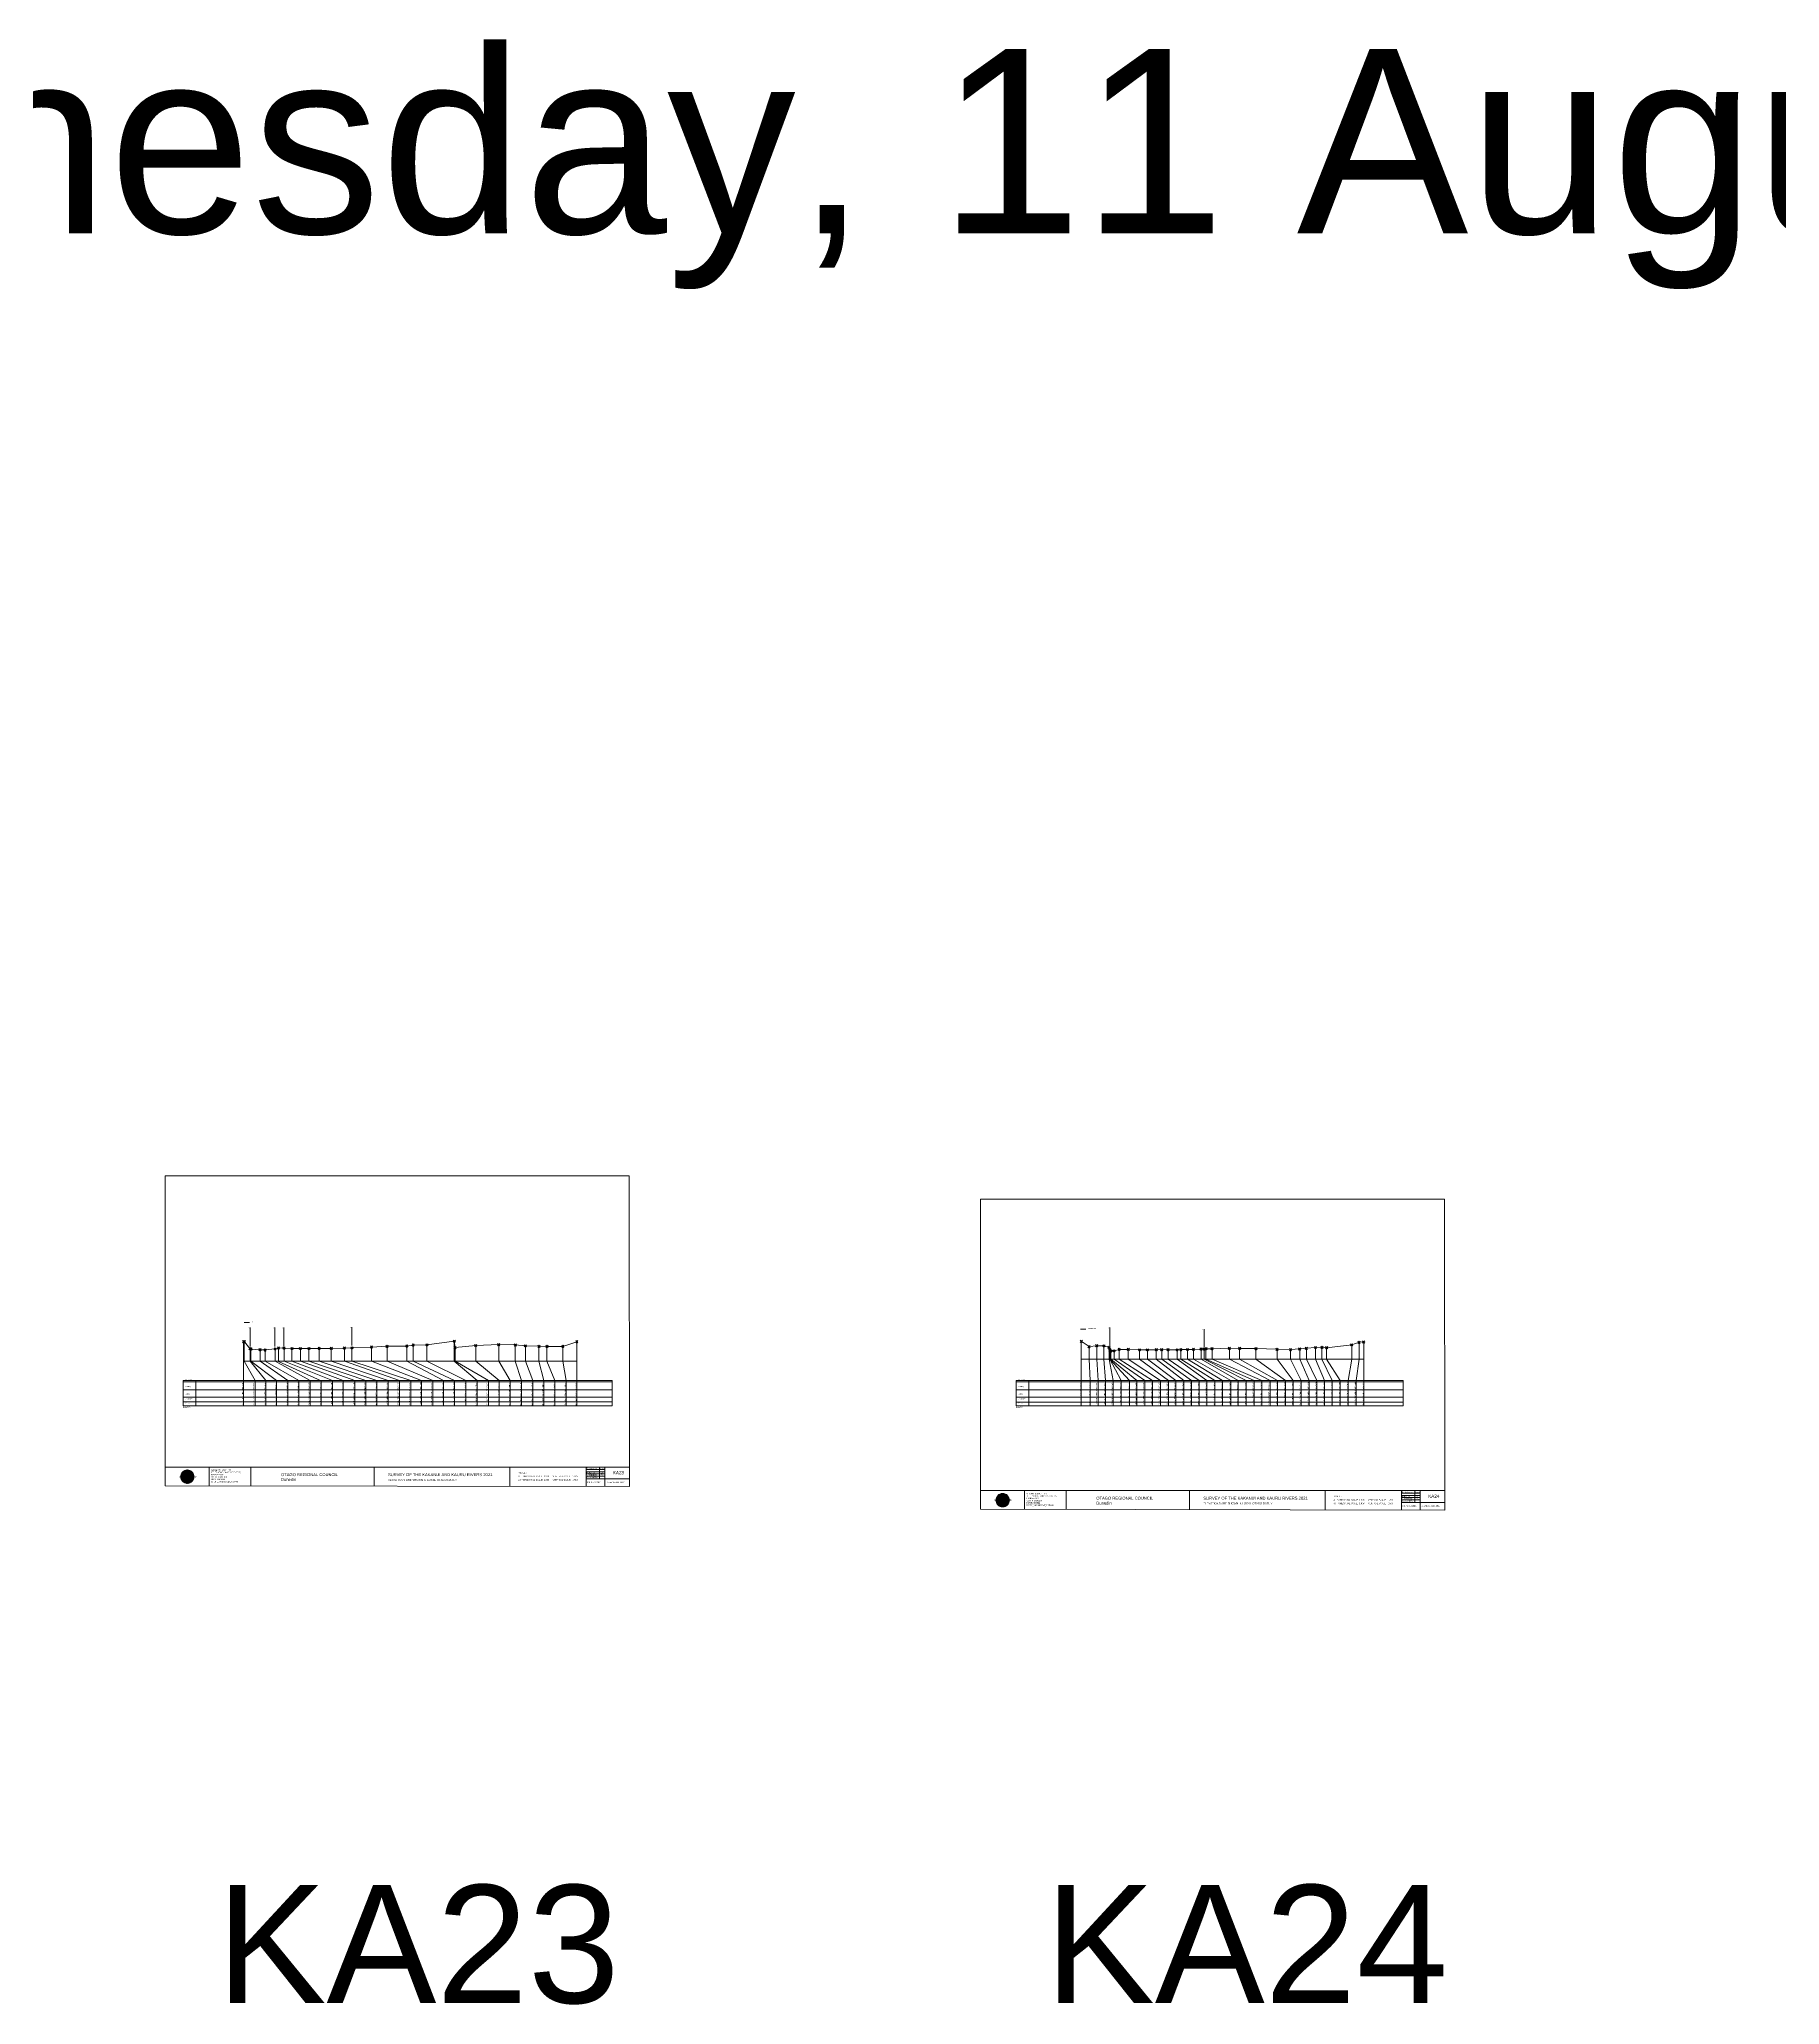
# Model space of a CAD drawing. Header units: millimetres. Extents: x -4102225 to 9709717, y -15023097 to 2258209.
# Drawn here: x -1955919 to -1011808, y -213584 to 852398 of the extents above; entities that cross this region are included whole.
import ezdxf

# ---------------------------------------------------------------- set-up
doc = ezdxf.new("R2010")
doc.units = ezdxf.units.MM
doc.header["$PDMODE"] = 35
doc.header["$PDSIZE"] = 600
doc.layers.get('0').update_dxf_attribs({"lineweight": 0})
doc.layers.add('geo', color=7, linetype='Continuous', lineweight=0)
doc.styles.get("Standard").update_dxf_attribs({"font": 'arial.ttf'})

# ---------------------------------------------------------------- blocks, each defined once
blk = doc.blocks.new('Geomatics_Circle_SPT')
at = {"layer": 'geo', "color": 2, "linetype": 'Continuous', "lineweight": 0}
for p, q in [((0, 25.2), (-25.2, 0)), ((-24.7, 4.9), (-4.9, 24.7)), ((-24.7, -4.9), (4.9, 24.7)), ((4.9, -24.7), (-24.7, 4.9)), ((-24.7, 0), (0, -24.7)), ((-9.7, 23.3), (-23.3, 9.6)), ((9.7, 23.3), (-23.3, -9.7)), ((-23.3, 9.7), (9.7, -23.3)), ((-21, 14), (-14, 21)), ((-21, -14), (14, 21)), ((14, -21), (-21, 14)), ((0, 0), (-17.8, 17.8)), ((0, 0), (-17.8, -17.8)), ((-14, 21), (21, -14)), ((21, 14), (-14, -21)), ((23.3, -9.7), (-9.7, 23.3)), ((-9.7, -23.3), (23.3, 9.7)), ((-4.9, 24.7), (24.7, -4.9)), ((24.7, 4.9), (-4.9, -24.7)), ((25.2, 0), (0, 25.2)), ((0, 0), (17.8, 17.8)), ((0, 0), (17.8, -17.8)), ((0, -24.8), (25.2, 0)), ((4.9, 24.7), (24.7, 4.9)), ((23.3, 9.7), (9.7, 23.3)), ((14, 21), (21, 14)), ((17.8, 18.1), (17.8, 18.1)), ((-4.9, -24.7), (-24.7, -4.9)), ((-23.3, -9.7), (-9.7, -23.3)), ((-14, -21), (-21, -14)), ((-17.8, -17.8), (-17.8, -17.8)), ((24.7, -4.9), (4.9, -24.7)), ((4.9, -24.7), (4.9, -24.7)), ((9.7, -23.3), (23.3, -9.7)), ((21, -14), (14, -21)), ((18.1, -17.8), (18.1, -17.8))]:
    blk.add_line(p, q, dxfattribs=at)
at = {"layer": 'geo', "color": 1, "linetype": 'Continuous', "lineweight": 0}
for p, q in [((-25.2, 0), (9.7, 23.3)), ((-25.2, 0), (-9.6, 23.3)), ((-25.2, 0), (23.3, 9.7)), ((-25.2, 0), (-23.3, 9.7)), ((-23.3, -9.7), (-25.2, 0)), ((-9.6, -23.3), (-25.2, 0)), ((9.7, -23.3), (-25.2, 0)), ((-4.9, 24.8), (-24.7, -4.9)), ((4.9, 24.7), (-24.7, 4.9)), ((14, 21), (-24.7, -4.9)), ((-14, 21), (-24.7, 4.9)), ((21, 14), (-24.7, 4.9)), ((-21, 14), (-24.7, -4.9)), ((0, 0), (-24.7, 4.9)), ((-24.7, 4.9), (-21, -14)), ((-24.7, 4.9), (-4.9, -24.7)), ((-24.7, 4.9), (14, -21)), ((-24.7, 4.9), (-24.7, 4.9)), ((0, 0), (-24.7, -4.9)), ((-23.3, 9.7), (0, 25.2)), ((-23.3, -9.6), (0, 25.2)), ((-23.3, -9.6), (17.8, 17.8)), ((-23.3, 9.7), (-17.8, 17.9)), ((-23.3, -9.6), (-17.8, 17.9)), ((-23.3, 9.7), (17.8, 17.8)), ((-17.8, -17.8), (-23.3, 9.7)), ((0, -25.2), (-23.3, 9.7)), ((-23.3, 9.7), (17.8, -17.8)), ((-23.3, 9.7), (25.2, 0)), ((-23.3, 9.4), (-23.3, 9.4)), ((-23.3, -9.7), (25.2, 0)), ((4.9, 24.8), (-21, -14)), ((-4.9, 24.7), (-21, 14)), ((14, 21), (-21, 14)), ((-14, 21), (-21, -14)), ((0, 0), (-21, 14)), ((-21, 14), (-14, -21)), ((-21, 14), (4.9, -24.7)), ((-21, 14), (-21, 14)), ((24.7, 4.9), (-21, 14)), ((0, 0), (-21, -14)), ((-17.9, 17.6), (-17.9, 17.6)), ((-17.8, 17.8), (9.7, 23.3)), ((-17.8, 17.8), (-9.6, 23.3)), ((-17.8, -17.8), (9.7, 23.3)), ((-17.8, -17.8), (-9.7, 23.3)), ((-9.7, -23.3), (-17.8, 17.8)), ((-17.8, 17.8), (9.7, -23.3)), ((-17.8, 17.8), (23.3, -9.6)), ((-17.8, 17.8), (23.3, 9.7)), ((-17.8, -17.8), (23.3, 9.7)), ((4.9, 24.7), (-14, 21)), ((-4.9, 24.7), (-14, -20.9)), ((0, 0), (-14, 21)), ((-14, 21), (-4.9, -24.7)), ((-14, 21), (-14, 21)), ((24.7, -4.9), (-14, 21)), ((21, 14), (-14, 21)), ((-14, -21), (24.7, 4.9)), ((0, 0), (-14, -21)), ((-9.8, 23.1), (-9.8, 23.1)), ((-9.7, 23.3), (0, 25.2)), ((-9.7, 23.3), (0, -25.2)), ((-9.7, -23.3), (0, 25.2)), ((-9.6, 23.3), (17.8, -17.8)), ((-9.6, 23.3), (25.2, 0)), ((-9.6, 23.3), (17.8, 17.8)), ((-9.6, -23.3), (17.8, 17.9)), ((25.2, 0), (-9.6, -23.3)), ((0, 0), (-4.9, 24.7)), ((-4.9, 24.7), (-4.9, 24.7)), ((21, -14), (-4.9, 24.7)), ((24.8, 4.9), (-4.9, 24.7)), ((14, 21), (-4.9, 24.7)), ((-4.9, -24.7), (21, 14)), ((0, 0), (-4.9, -24.7)), ((-0.2, 25.1), (-0.2, 25.1)), ((0, 25.2), (9.7, -23.3)), ((0, 25.2), (23.3, -9.7)), ((0, 25.2), (23.3, 9.7)), ((0, 25.2), (9.7, 23.3)), ((0, 0), (4.9, 24.7)), ((0, -25.2), (9.7, 23.3)), ((0, 0), (14, 21)), ((0, 0), (21, 14)), ((23.3, 9.7), (0, -25.2)), ((0, 0), (24.8, 4.9)), ((0, 0), (4.9, -24.7)), ((0, 0), (14, -21)), ((0, 0), (21, -14)), ((0, 0), (24.8, -4.9)), ((21, 14), (4.9, 24.8)), ((14, -21), (4.9, 24.7)), ((24.7, -4.9), (4.9, 24.7)), ((4.9, 24.7), (4.9, 24.7)), ((4.9, -24.7), (14, 21)), ((4.9, -24.7), (24.7, 4.9)), ((9.4, 23.3), (9.4, 23.3)), ((9.7, 23.3), (17.8, -17.8)), ((9.7, 23.3), (25.2, 0)), ((9.7, 23.3), (17.8, 17.9)), ((17.8, 17.8), (9.7, -23.3)), ((25.2, 0), (9.7, -23.3)), ((21, -14), (14, 21)), ((24.7, 4.9), (14, 21)), ((14, 21), (14, 21)), ((14, -21), (21, 14)), ((17.6, 17.9), (17.6, 17.9)), ((17.8, 17.8), (23.3, -9.7)), ((17.8, 17.8), (23.3, 9.7)), ((23.3, 9.7), (17.8, -17.8)), ((24.7, -4.9), (21, 14)), ((21, 14), (21, 14)), ((21, -14), (24.7, 4.9)), ((23.1, 9.8), (23.1, 9.8)), ((23.3, 9.7), (25.2, 0)), ((25.2, 0), (23.3, -9.6)), ((24.7, 4.9), (24.7, 4.9)), ((25.1, 0.2), (25.1, 0.2)), ((-25.2, 0), (23.3, -9.7)), ((-25.1, -0.2), (-25.1, -0.2)), ((-24.7, -4.9), (-24.7, -4.9)), ((-24.7, -4.9), (-14, -21)), ((-24.7, -4.9), (4.9, -24.7)), ((-24.7, -4.9), (21, -14)), ((-17.8, -17.8), (-23.3, -9.7)), ((0, -25.2), (-23.3, -9.6)), ((17.8, -17.8), (-23.3, -9.6)), ((-23.1, -9.8), (-23.1, -9.8)), ((-21, -14), (24.7, -4.9)), ((-21, -14), (-21, -14)), ((-21, -14), (-4.9, -24.7)), ((-21, -14), (14, -21)), ((23.3, -9.7), (-17.8, -17.8)), ((-9.6, -23.3), (-17.8, -17.8)), ((9.7, -23.3), (-17.8, -17.8)), ((-17.6, -17.9), (-17.6, -17.9)), ((-14, -21), (21, -14)), ((-14, -21), (-14, -21)), ((-14, -21), (4.9, -24.7)), ((17.8, -17.8), (-9.7, -23.3)), ((0, -25.2), (-9.7, -23.3)), ((-9.4, -23.3), (-9.4, -23.3)), ((-4.9, -24.7), (24.7, -4.9)), ((-4.9, -24.7), (14, -21)), ((-4.9, -24.7), (-4.9, -24.7)), ((23.3, -9.6), (0, -25.2)), ((9.7, -23.3), (0, -25.2)), ((0.2, -25.1), (0.2, -25.1)), ((4.9, -24.7), (21, -14)), ((4.9, -24.7), (4.9, -24.7)), ((17.8, -17.8), (9.7, -23.3)), ((9.8, -23.1), (9.8, -23.1)), ((14, -21), (24.7, -4.9)), ((14, -21), (14, -21)), ((23.3, -9.6), (17.8, -17.8)), ((17.9, -17.6), (17.9, -17.6)), ((21, -14), (21, -14)), ((23.3, -9.4), (23.3, -9.4)), ((24.7, -4.9), (24.7, -4.9))]:
    blk.add_line(p, q, dxfattribs=at)
at = {"layer": 'geo', "color": 114, "linetype": 'Continuous', "lineweight": 0}
for p, q in [((17.9, 17.8), (-25.2, 0)), ((-24.7, 4.9), (14, 21)), ((-24.7, -4.9), (21, 14)), ((-14, -21), (-24.7, 4.9)), ((9.7, 23.3), (-23.3, 9.7)), ((0, 0), (-23.3, 9.7)), ((-23.3, 9.7), (-9.7, -23.3)), ((0, 0), (-23.3, -9.7)), ((-4.9, -24.7), (-21, 14)), ((-20.9, 14), (4.9, 24.7)), ((24.8, 4.9), (-20.9, -14)), ((0, 25.2), (-17.8, 17.8)), ((-17.8, 17.8), (0, -25.2)), ((-14, 21), (-4.9, 24.7)), ((4.9, -24.7), (-14, 21)), ((0, 0), (-9.7, 23.3)), ((0, 0), (-9.7, -23.3)), ((-4.9, 24.7), (14, -21)), ((17.8, -17.8), (0, 25.2)), ((0, 0), (9.7, 23.3)), ((0, 0), (23.3, 9.7)), ((0, 0), (9.7, -23.3)), ((0, 0), (23.3, -9.7)), ((4.9, 24.7), (21, -14)), ((23.3, -9.7), (9.7, 23.3)), ((14, 21), (24.7, -4.9)), ((25.2, 0), (17.8, 17.8)), ((21, 14), (24.7, 4.9)), ((-25.2, 0), (-17.8, -17.8)), ((-21, -14), (-24.7, -4.9)), ((-17.8, -17.8), (25.2, 0)), ((24.8, -4.9), (-14, -21)), ((-9.6, -23.3), (23.3, -9.7)), ((21, -14), (-4.9, -24.8)), ((0, -25.2), (17.9, -17.8)), ((14, -21), (4.9, -24.8))]:
    blk.add_line(p, q, dxfattribs=at)
at = {"layer": 'geo', "color": 250, "linetype": 'Continuous', "lineweight": 0}
for p, q in [((0, 0), (-25.2, 0)), ((24.7, 4.9), (-24.7, 4.9)), ((-24.7, 4.9), (-24.7, -4.9)), ((-23.3, 9.7), (23.3, 9.7)), ((-23.3, 9.7), (-23.3, 9.7)), ((-23.3, -9.7), (-23.3, 9.7)), ((21, 14), (-21, 14)), ((-21, 14), (-21, -14)), ((-17.8, 17.8), (17.8, 17.8)), ((-17.8, -17.8), (-17.8, 17.8)), ((-14, 21), (-14, 21)), ((14, 21), (-14, 21)), ((-14, 20.9), (-14, -21)), ((-9.7, 23.3), (9.7, 23.3)), ((-9.7, -23.3), (-9.7, 23.3)), ((-4.9, 24.7), (4.9, 24.7)), ((-4.9, 24.7), (-4.9, -24.7)), ((0, 0), (0, 25.2)), ((0, 0), (0, -25.2)), ((0, 0), (25.2, 0)), ((4.9, 24.7), (4.9, -24.7)), ((9.7, -23.3), (9.7, 23.3)), ((14, 21), (14, -21)), ((17.8, -17.8), (17.8, 17.8)), ((21, 14), (21, 14)), ((21, -14), (21, 14)), ((23.3, 9.7), (23.3, -9.7)), ((24.7, 4.9), (24.7, 4.9)), ((24.7, -4.9), (24.7, 4.9)), ((-24.7, -4.9), (24.7, -4.9)), ((23.3, -9.7), (-23.3, -9.7)), ((-21, -14), (21, -14)), ((17.8, -17.8), (-17.8, -17.8)), ((-14, -21), (14, -21)), ((9.7, -23.3), (-9.7, -23.3)), ((-4.9, -24.7), (4.9, -24.7))]:
    blk.add_line(p, q, dxfattribs=at)
blk = doc.blocks.new('GeomaticsNZ TITLE BLOCK')
at = {"color": 7, "linetype": 'Continuous', "lineweight": 0}
for p, q in [((0, 95), (0, 1579)), ((0, 1579), (2363, 1579)), ((2363, 1579), (2364, 95)), ((2364, 95), (0, 95)), ((0, 95), (0, 0)), ((0, 0), (2364, -4)), ((16, 95), (2364, 95)), ((224, 95), (224, 0)), ((2364, 95), (383, 95)), ((436, 95), (436, -1)), ((1063, 95), (1063, -2)), ((1755, 95), (1755, -3)), ((2144, 95), (2144, -3)), ((2144, 82), (2239, 82)), ((2144, 71), (2239, 71)), ((2144, 60), (2239, 60)), ((2144, 49), (2239, 49)), ((2144, 35), (2364, 35)), ((2212, 95), (2212, 36)), ((2239, 95), (2239, -3)), ((2364, -4), (2364, 95))]:
    blk.add_line(p, q, dxfattribs=at)
at = {"color": 7, "linetype": 'Continuous', "lineweight": 0, "xscale": 1.36, "yscale": 1.36, "zscale": 1.36}
blk.add_blockref('Geomatics_Circle_SPT', (112, 46), dxfattribs=at)
at = {"color": 7, "linetype": 'Continuous', "lineweight": 0}
for s, p in [('PK&RR', (2213, 85)), ('ST', (2220, 64)), ('PK', (2220, 51))]:
    blk.add_text(s, height=5, dxfattribs=at).set_placement(p)
at = {"color": 7, "linetype": 'Continuous', "lineweight": 0, "attachment_point": 1}
for s, width, heights, insert, char_height in [('{\\C256;Geomatics N.Z. LTD                   }', 125.08, [15.8], (69, 50), 7), ('{\\C256;GEOMATICS N.Z. LTD                   \\PTELEPHONE:  M 021 023 6 00 55;\\PPO BOX 2177\\PSOUTH DUNEDIN\\PDUNEDIN 9044\\PEmail: geomaticsnz@gmail.com}', 3535.73, [94.7], (234, 83), 7), ('{\\C256;OTAGO REGIONAL COUNCIL\\PDunedin}', 3535.73, [0], (589, 64), 15), ('{\\C256;SURVEY OF THE KAKANUI AND KAURU RIVERS 2021}', 3535.73, [0], (1134, 64), 15), ('{\\C256;ELEVATIONS ARE SHOWN IN LOCAL OTAGO DATUM}', 3535.73, [0], (1134, 35), 10), ('{\\C256;Surveyed by:}', 3535.73, [0], (2145, 92), 7), ('{\\C256;Checked by:}', 3535.73, [0], (2145, 59), 7), ('{\\C256;Approved by:}', 3535.73, [0], (2145, 46), 7), ('{\\C256;JOB No 0032021}', 3535.73, [0], (2145, 21), 7), ('{\\C256;Drawn by:}', 3535.73, [0], (2146, 70), 7), ('{\\C256;Drawn:16-JUNE-2021}', 3535.73, [0], (2245, 21), 7)]:
    blk.add_mtext_dynamic_manual_height_columns(s, width=width, gutter_width=159, heights=heights, dxfattribs=dict(at, insert=insert, char_height=char_height))
blk = doc.blocks.new('A$Cb97534b7')
at = {"color": 5, "linetype": 'Continuous', "lineweight": 0}
blk.add_text('Wednesday, 11 August 2021 6:33:23 AM', height=100000, dxfattribs=at).set_placement((0, 29400))

msp = doc.modelspace()

# ---------------------------------------------------------------- linework, layer by layer
at = {"color": 1, "lineweight": 0}
msp.add_line((-1844853.706, 156500.44), (-1841946.975, 156500.44), dxfattribs=at)
at = {"color": 7, "lineweight": 0}
for p, q in [((-1841472.102, 143410.418), (-1841472.102, 153769.056)), ((-1828068.892, 143413.871), (-1828068.892, 153765.98)), ((-1823204.971, 143555.918), (-1823204.971, 153765.98)), ((-1786407.729, 143987.781), (-1786407.729, 153900.611)), ((-1375110.927, 143812.207), (-1375110.927, 153765.98)), ((-1324098.706, 142979.801), (-1324098.706, 152892.631)), ((-1390651.977, 146236), (-1390651.977, 111175.74)), ((-1382325.644, 143836), (-1382325.644, 136475.241)), ((-1378363.776, 143766), (-1378363.776, 136475.241)), ((-1375253.569, 141996), (-1375253.569, 136475.241)), ((-1375171.167, 141292.911), (-1375171.167, 136475.241)), ((-1374614.17, 141016), (-1374614.17, 136475.241)), ((-1372913.322, 141036), (-1372913.322, 136475.241)), ((-1370127.885, 141816), (-1370127.885, 136475.241)), ((-1365180.204, 141846), (-1365180.204, 136475.241)), ((-1359122.449, 141626), (-1359122.449, 136475.241)), ((-1354799.936, 141566), (-1354799.936, 136475.241)), ((-1349988.974, 141666), (-1349988.974, 136475.241)), ((-1347042.558, 141706), (-1347042.558, 136475.241)), ((-1343626.408, 141656), (-1343626.408, 136475.241)), ((-1338672.37, 141616), (-1338672.37, 136475.241)), ((-1336698.31, 141706), (-1336698.31, 136475.241)), ((-1333076.338, 141786), (-1333076.338, 136475.241)), ((-1329771.909, 141866), (-1329771.909, 136475.241)), ((-1325698.178, 142006), (-1325698.178, 136475.241)), ((-1324102.638, 142086), (-1324102.638, 136475.241)), ((-1323022.739, 142176), (-1323022.739, 136475.241)), ((-1319755.711, 142226), (-1319755.711, 136475.241)), ((-1310314.033, 142426), (-1310314.033, 136475.241)), ((-1304795.44, 142406), (-1304795.44, 136475.241)), ((-1295921.757, 142266), (-1295921.757, 136475.241)), ((-1284463.353, 141896), (-1284463.353, 136475.241)), ((-1277152.434, 141726), (-1277152.434, 136475.241)), ((-1272189.774, 142106), (-1272189.774, 136475.241)), ((-1268573.171, 142426), (-1268573.171, 136475.241)), ((-1263612.807, 142846), (-1263612.807, 136475.241)), ((-1260117.836, 142976), (-1260117.836, 136475.241)), ((-1257575.89, 142736), (-1257575.89, 136475.241)), ((-1243948.114, 144286), (-1243948.114, 136475.241)), ((-1240014.86, 145716), (-1240014.86, 136475.241)), ((-1237491.521, 145866), (-1237491.521, 111175.74)), ((-1237491.521, 145866), (-1237491.521, 141085.213)), ((-1375595.774, 136475.241), (-1390651.977, 136475.241)), ((-1390651.977, 136475.241), (-1237491.521, 136475.241)), ((-1382325.644, 136475.241), (-1381582.663, 125000)), ((-1378363.776, 136475.241), (-1377503.052, 125000)), ((-1375253.569, 136475.241), (-1368979.644, 125000)), ((-1375171.167, 136475.241), (-1364486.275, 125000)), ((-1374614.17, 136475.241), (-1360547.645, 125000)), ((-1372913.322, 136475.241), (-1356165.236, 125000)), ((-1370127.885, 136475.241), (-1352004.727, 125000)), ((-1365180.204, 136475.241), (-1347733.258, 125000)), ((-1359122.449, 136475.241), (-1343406.309, 125000)), ((-1354799.936, 136475.241), (-1339298.46, 125000)), ((-1349988.974, 136475.241), (-1335112.471, 125000)), ((-1347042.558, 136475.241), (-1330888.334, 125000)), ((-1343626.408, 136475.241), (-1326789.401, 125000)), ((-1338672.37, 136475.241), (-1322537.71, 125000)), ((-1336698.31, 136475.241), (-1318145.931, 125000)), ((-1333076.338, 136475.241), (-1314005.781, 125000)), ((-1329771.909, 136475.241), (-1309513.449, 125000)), ((-1325698.178, 136475.241), (-1305483.181, 125000)), ((-1324102.638, 136475.241), (-1301180.199, 125000)), ((-1323022.739, 136475.241), (-1296901.266, 125000)), ((-1319755.711, 136475.241), (-1292673.874, 125000)), ((-1310314.033, 136475.241), (-1288296.856, 125000)), ((-1304795.44, 136475.241), (-1284195.974, 125000)), ((-1295921.757, 136475.241), (-1279893.406, 125000)), ((-1284463.353, 136475.241), (-1275698.045, 125000)), ((-1277152.434, 136475.241), (-1271448.428, 125000)), ((-1272189.774, 136475.241), (-1267146.669, 125000)), ((-1268573.171, 136475.241), (-1262975.255, 125000)), ((-1263612.807, 136475.241), (-1258777.78, 125000)), ((-1260117.836, 136475.241), (-1254554.224, 125000)), ((-1257575.89, 136475.241), (-1250174.241, 125000)), ((-1243948.114, 136475.241), (-1245950.684, 125000)), ((-1240014.86, 136475.241), (-1241599.001, 125000)), ((-1877957.735, 125000), (-1877957.735, 124453.037)), ((-1871055.393, 125000), (-1871055.393, 111175.74)), ((-1645096.478, 125000), (-1645096.478, 111175.74)), ((-1426080.201, 125000), (-1216071.184, 125000)), ((-1426080.201, 125000), (-1426080.201, 124453.037)), ((-1426080.201, 124153.568), (-1216071.184, 124153.568)), ((-1426080.201, 119943.65), (-1216071.184, 119943.65)), ((-1419177.859, 125000), (-1419177.859, 111175.74)), ((-1385832.28, 111179.017), (-1385832.28, 125000)), ((-1381582.663, 111179.017), (-1381582.663, 125000)), ((-1377503.052, 111179.017), (-1377503.052, 125000)), ((-1373306.572, 111179.017), (-1373306.572, 125000)), ((-1368979.644, 111179.017), (-1368979.644, 125000)), ((-1364486.275, 111179.017), (-1364486.275, 125000)), ((-1360547.645, 111179.017), (-1360547.645, 125000)), ((-1356165.236, 111179.017), (-1356165.236, 125000)), ((-1352004.727, 111179.017), (-1352004.727, 125000)), ((-1347733.258, 111179.017), (-1347733.258, 125000)), ((-1343406.309, 111179.017), (-1343406.309, 125000)), ((-1339298.46, 111179.017), (-1339298.46, 125000)), ((-1335112.471, 111179.017), (-1335112.471, 125000)), ((-1330888.334, 111179.017), (-1330888.334, 125000)), ((-1326789.401, 111179.017), (-1326789.401, 125000)), ((-1322537.71, 111179.017), (-1322537.71, 125000)), ((-1318145.931, 111179.017), (-1318145.931, 125000)), ((-1314005.781, 111179.017), (-1314005.781, 125000)), ((-1309513.449, 111179.017), (-1309513.449, 125000)), ((-1305483.181, 111179.017), (-1305483.181, 125000)), ((-1301180.199, 111179.017), (-1301180.199, 125000)), ((-1296901.266, 111179.017), (-1296901.266, 125000)), ((-1292673.874, 111179.017), (-1292673.874, 125000)), ((-1288296.856, 111179.017), (-1288296.856, 125000)), ((-1284195.974, 111179.017), (-1284195.974, 125000)), ((-1279893.406, 111179.017), (-1279893.406, 125000)), ((-1275698.045, 111179.017), (-1275698.045, 125000)), ((-1271448.428, 111179.017), (-1271448.428, 125000)), ((-1267146.669, 111179.017), (-1267146.669, 125000)), ((-1262975.255, 111179.017), (-1262975.255, 125000)), ((-1258777.78, 111179.017), (-1258777.78, 125000)), ((-1254554.224, 111179.017), (-1254554.224, 125000)), ((-1250174.241, 111179.017), (-1250174.241, 125000)), ((-1245950.684, 111179.017), (-1245950.684, 125000)), ((-1241599.001, 111179.017), (-1241599.001, 125000)), ((-1216071.184, 125000), (-1216071.184, 111175.74)), ((-1426080.201, 115970.333), (-1216071.184, 115970.333)), ((-1426080.201, 113264.579), (-1216071.184, 113264.579)), ((-1426080.201, 111175.74), (-1216071.184, 111175.74))]:
    msp.add_line(p, q, dxfattribs=at)
at = {"color": 1}
msp.add_line((-1391052.798, 152877.349), (-1388146.068, 152877.349), dxfattribs=at)
at = {"lineweight": 0}
for p, q in [((-1845066.138, 146037), (-1845066.138, 111175.74)), ((-1844713.027, 146127), (-1844713.027, 135485.95)), ((-1841592.922, 142197), (-1841592.922, 135485.95)), ((-1836179.007, 141647), (-1836179.007, 135485.95)), ((-1833381.454, 141527), (-1833381.454, 135485.95)), ((-1826143.224, 142648), (-1826143.224, 135485.95)), ((-1818864.26, 142328), (-1818864.26, 135485.95)), ((-1814313.932, 142318), (-1814313.932, 135485.95)), ((-1809655.771, 142328), (-1809655.771, 135485.95)), ((-1804108.587, 142358), (-1804108.587, 135485.95)), ((-1797502.685, 142358), (-1797502.685, 135485.95)), ((-1790412.385, 142548), (-1790412.385, 135485.95)), ((-1775740.127, 143098), (-1775740.127, 135485.95)), ((-1767293.837, 143549), (-1767293.837, 135485.95)), ((-1756534.965, 143669), (-1756534.965, 135485.95)), ((-1753084.204, 144209), (-1753084.204, 135485.95)), ((-1745654.714, 144279), (-1745654.714, 135485.95)), ((-1730780.612, 146309), (-1730780.612, 135485.95)), ((-1730375.864, 142799), (-1730375.864, 135485.95)), ((-1719159.967, 143979), (-1719159.967, 135485.95)), ((-1706671.884, 144409), (-1706671.884, 135485.95)), ((-1697703.596, 144250), (-1697703.596, 135485.95)), ((-1692252.11, 143760), (-1692252.11, 135485.95)), ((-1684894.028, 143510), (-1684894.028, 135485.95)), ((-1680540.457, 143450), (-1680540.457, 135485.95)), ((-1671939.703, 143470), (-1671939.703, 135485.95)), ((-1664317.863, 145990), (-1664317.863, 111047.995)), ((-1845066.138, 135485.95), (-1664317.863, 135485.95)), ((-1844713.027, 135485.95), (-1838876.639, 125000)), ((-1841592.922, 135485.95), (-1833061.72, 125000)), ((-1836179.007, 135485.95), (-1821185.747, 125000)), ((-1833381.454, 135485.95), (-1815210.525, 125000)), ((-1826143.224, 135282.967), (-1803072.038, 124797.017)), ((-1818864.26, 135485.95), (-1791062.921, 125000)), ((-1814313.932, 135485.95), (-1784768.688, 125000)), ((-1809655.771, 135485.95), (-1778815.878, 125000)), ((-1804108.587, 135485.95), (-1772767.056, 125000)), ((-1797502.685, 135485.95), (-1766721.219, 125000)), ((-1790412.385, 135485.95), (-1760523.331, 125000)), ((-1775740.127, 135485.95), (-1748616.86, 125000)), ((-1767293.837, 135485.95), (-1742527.693, 125000)), ((-1756534.965, 135485.95), (-1736721.399, 125000)), ((-1753084.204, 135485.95), (-1730738.589, 125000)), ((-1745654.714, 135485.95), (-1724492.186, 125000)), ((-1730780.612, 135485.95), (-1718467.724, 125000)), ((-1730375.864, 135485.95), (-1712324.341, 125000)), ((-1719159.967, 135485.95), (-1706405.284, 125000)), ((-1706671.884, 135485.95), (-1700474.18, 125000)), ((-1697703.596, 135485.95), (-1694329.139, 125000)), ((-1692252.11, 135485.95), (-1688211.568, 125000)), ((-1684894.028, 135485.95), (-1682167.535, 125000)), ((-1680540.457, 135485.95), (-1676189.763, 125000)), ((-1671939.703, 135485.95), (-1670082.599, 125000)), ((-1877957.735, 125000), (-1645096.478, 125000)), ((-1877957.735, 124153.568), (-1645096.478, 124153.568)), ((-1877957.735, 119828.492), (-1645096.478, 119828.492)), ((-1838876.639, 111175.74), (-1838876.639, 125000)), ((-1827260.381, 111175.74), (-1827260.381, 125000)), ((-1821185.747, 111175.74), (-1821185.747, 125000)), ((-1815210.525, 111175.74), (-1815210.525, 125000)), ((-1803072.038, 111175.74), (-1803072.038, 125000)), ((-1791062.921, 111175.74), (-1791062.921, 125000)), ((-1784768.688, 111175.74), (-1784768.688, 125000)), ((-1778815.878, 111175.74), (-1778815.878, 125000)), ((-1772767.056, 111175.74), (-1772767.056, 125000)), ((-1766721.219, 111175.74), (-1766721.219, 125000)), ((-1760523.331, 111175.74), (-1760523.331, 125000)), ((-1748616.86, 111175.74), (-1748616.86, 125000)), ((-1742527.693, 111175.74), (-1742527.693, 125000)), ((-1736721.399, 111175.74), (-1736721.399, 125000)), ((-1730738.589, 111175.74), (-1730738.589, 125000)), ((-1724492.186, 111175.74), (-1724492.186, 125000)), ((-1718467.724, 111175.74), (-1718467.724, 125000)), ((-1712324.341, 111175.74), (-1712324.341, 125000)), ((-1706405.284, 111175.74), (-1706405.284, 125000)), ((-1700474.18, 111175.74), (-1700474.18, 125000)), ((-1694329.139, 111175.74), (-1694329.139, 125000)), ((-1688211.568, 111175.74), (-1688211.568, 125000)), ((-1682167.535, 111175.74), (-1682167.535, 125000)), ((-1676189.763, 111175.74), (-1676189.763, 125000)), ((-1670082.599, 111175.74), (-1670082.599, 125000)), ((-1877957.735, 115970.333), (-1645096.478, 115970.333)), ((-1877957.735, 113366.063), (-1645096.478, 113366.063)), ((-1877957.735, 111175.74), (-1645096.478, 111175.74))]:
    msp.add_line(p, q, dxfattribs=at)
at = {"color": 7, "lineweight": 0, "transparency": 33554687}
for p, q in [((-1877957.735, 124453.037), (-1877957.735, 111302.518)), ((-1426080.201, 124453.037), (-1426080.201, 111302.518))]:
    msp.add_line(p, q, dxfattribs=at)
msp.add_line((-1833061.72, 125000), (-1833061.72, 111175.74))
at = {"color": 1}
for points in [[(-1845066.138, 146037), (-1844713.027, 146127), (-1841592.922, 142197), (-1841093.221, 142037), (-1836179.007, 141647), (-1833381.454, 141527), (-1827993.392, 142128), (-1826143.224, 142648), (-1823159.132, 142538), (-1818864.26, 142328), (-1814313.932, 142318), (-1809655.771, 142328), (-1804108.587, 142358), (-1797502.685, 142358), (-1790412.385, 142548), (-1786346.86, 142708), (-1775740.127, 143098), (-1767293.837, 143549), (-1756534.965, 143669), (-1753084.204, 144209), (-1745654.714, 144279), (-1730780.612, 146309), (-1730375.864, 142799), (-1719159.967, 143979), (-1706671.884, 144409), (-1697703.596, 144250), (-1692252.11, 143760), (-1684894.028, 143510), (-1680540.457, 143450), (-1671939.703, 143470), (-1664317.863, 145990)], [(-1390651.977, 146236), (-1386459.185, 143356), (-1382325.644, 143836), (-1378363.776, 143836), (-1375595.774, 142946), (-1375253.569, 141996), (-1375171.167, 141292.911), (-1374614.17, 141016), (-1372913.322, 141036), (-1370127.885, 141816), (-1365180.204, 141846), (-1359122.449, 141626), (-1354799.936, 141566), (-1349988.974, 141666), (-1347042.558, 141706), (-1343626.408, 141656), (-1338672.37, 141616), (-1336698.31, 141706), (-1333076.338, 141786), (-1329771.909, 141866), (-1325698.178, 142006), (-1324102.638, 142086), (-1323022.739, 142176), (-1319755.711, 142226), (-1310314.033, 142426), (-1304795.44, 142406), (-1295921.757, 142266), (-1284463.353, 141896), (-1277152.434, 141726), (-1272189.774, 142106), (-1268573.171, 142426), (-1263612.807, 142846), (-1260117.836, 142976), (-1257575.89, 142736), (-1243948.114, 144286), (-1240014.86, 145716), (-1237491.521, 145866)]]:
    msp.add_lwpolyline(points, dxfattribs=at)
for points in [[(-1841093.221, 142037), (-1841093.221, 135485.95), (-1827260.381, 125000)], [(-1386459.185, 143356), (-1386459.185, 136475.241), (-1385832.28, 125000)], [(-1375595.774, 142946), (-1375595.774, 136475.241), (-1373306.572, 125000), (-1373306.572, 111179.017)]]:
    msp.add_lwpolyline(points)
at = {"lineweight": 0}
for points in [[(-1827993.392, 142128), (-1827993.392, 135485.95), (-1809070.252, 125000), (-1809070.252, 111175.74)], [(-1823159.132, 142538), (-1823159.132, 135485.95), (-1796783.424, 125000), (-1796783.424, 111175.74)], [(-1786346.86, 142708), (-1786346.86, 135485.95), (-1754371.095, 125000), (-1754371.095, 111175.74)]]:
    msp.add_lwpolyline(points, dxfattribs=at)
at = {"color": 7, "lineweight": 0}
for p in [(-1845066.138, 146037), (-1844713.027, 146127), (-1841592.922, 142197), (-1841093.221, 142037), (-1836179.007, 141647), (-1833381.454, 141527), (-1827993.392, 142128), (-1826143.224, 142648), (-1823159.132, 142538), (-1818864.26, 142328), (-1814313.932, 142318), (-1809655.771, 142328), (-1804108.587, 142358), (-1797502.685, 142358), (-1790412.385, 142548), (-1786346.86, 142708), (-1775740.127, 143098), (-1767293.837, 143549), (-1756534.965, 143669), (-1753084.204, 144209), (-1745654.714, 144279), (-1730780.612, 146309), (-1730375.864, 142799), (-1719159.967, 143979), (-1706671.884, 144409), (-1697703.596, 144250), (-1692252.11, 143760), (-1684894.028, 143510), (-1680540.457, 143450), (-1671939.703, 143470), (-1664317.863, 145990)]:
    msp.add_point(p, dxfattribs=at)
at = {"color": 7}
for p in [(-1390651.977, 146236), (-1386459.185, 143356), (-1382325.644, 143836), (-1378363.776, 143766), (-1375595.774, 142946), (-1375253.569, 141996), (-1375171.167, 141292.911), (-1374614.17, 141016), (-1372913.322, 141036), (-1370127.885, 141816), (-1365180.204, 141846), (-1359122.449, 141626), (-1354799.936, 141566), (-1349988.974, 141666), (-1347042.558, 141706), (-1343626.408, 141656), (-1338672.37, 141616), (-1336698.31, 141706), (-1333076.338, 141786), (-1329771.909, 141866), (-1325698.178, 142006), (-1324102.638, 142086), (-1323022.739, 142176), (-1319755.711, 142226), (-1310314.033, 142426), (-1304795.44, 142406), (-1295921.757, 142266), (-1284463.353, 141896), (-1277152.434, 141726), (-1272189.774, 142106), (-1268573.171, 142426), (-1263612.807, 142846), (-1260117.836, 142976), (-1257575.89, 142736), (-1243948.114, 144286), (-1240014.86, 145716), (-1237491.521, 145866)]:
    msp.add_point(p, dxfattribs=at)

# ---------------------------------------------------------------- block references
msp.add_blockref('A$Cb97534b7', (-2283220.414, 717675.265))
at = {"color": 7, "lineweight": 0, "xscale": 106.5053773992074, "yscale": 106.5053773992074, "zscale": 106.5053773992074}
for p in [(-1887556.284, 67876.527), (-1445260.136, 55109.504)]:
    msp.add_blockref('GeomaticsNZ TITLE BLOCK', p, dxfattribs=at)

# ---------------------------------------------------------------- texts
at = {"color": 7, "lineweight": 0, "transparency": 33554687}
for s, height, p in [('Ground Level', 473.07414, (-1840661.374, 156500.44)), ('Ground Level', 473.07414, (-1386860.467, 152877.349)), ('DATUM 125.00', 473.07414, (-1878024.672, 125135.982)), ('Easting', 473.0741, (-1876582.552, 117527.941)), ('Northing', 473.0741, (-1876513.668, 121387.343)), ('DATUM 125.00', 473.07414, (-1426147.138, 125135.982)), ('Easting', 473.0741, (-1424705.018, 117527.941)), ('Northing', 473.0741, (-1424636.134, 121387.343)), ('Section KA18', 473.07414, (-1878024.682, 110257.825)), ('Ground Level', 473.07414, (-1876565.449, 114738.63)), ('Chainage', 473.0741, (-1876563.19, 112414.494)), ('Section KA24', 473.07414, (-1426147.149, 110257.825)), ('Ground Level', 473.07414, (-1424687.915, 114738.63)), ('Chainage', 473.0741, (-1424685.656, 112414.494))]:
    msp.add_text(s, height=height, dxfattribs=at).set_placement(p)
at = {"lineweight": 0}
for s, p in [('  3.1   146.04  1428364.67  5004814.84', (-1845435.718, 111395.538)), ('  3.5   146.13  1428364.67  5004814.48', (-1839401.063, 111395.538)), ('  6.6   142.20  1428364.06  5004811.42', (-1833366.407, 111398.608)), ('  7.1   142.04  1428363.60  5004811.01', (-1827331.751, 111391.786)), (' 12.0   141.65  1428362.50  5004806.22', (-1821297.096, 111348.812)), (' 14.8   141.53  1428361.93  5004803.48', (-1815262.44, 111348.812)), (' 20.2   142.13  1428360.55  5004798.27', (-1809227.785, 111404.406)), (' 22.0   142.65  1428360.29  5004796.43', (-1803193.129, 111404.406)), (' 25.0   142.54  1428359.46  5004793.56', (-1797158.473, 111404.406)), (' 29.3   142.33  1428358.86  5004789.29', (-1791123.818, 111404.406)), (' 33.9   142.32  1428357.56  5004784.92', (-1785089.162, 111395.538)), (' 38.5   142.33  1428356.56  5004780.37', (-1779054.506, 111395.538)), (' 44.1   142.36  1428355.42  5004774.94', (-1773019.851, 111416.002)), (' 50.7   142.36  1428354.08  5004768.47', (-1766985.195, 111395.879)), (' 57.8   142.55  1428352.36  5004761.59', (-1760950.54, 111395.879)), (' 61.8   142.71  1428351.31  5004757.66', (-1754915.884, 111398.608)), (' 72.4   143.10  1428348.86  5004747.34', (-1748881.228, 111391.786)), (' 80.9   143.55  1428347.09  5004739.08', (-1742846.573, 111396.561)), (' 91.6   143.67  1428344.57  5004728.62', (-1736811.917, 111395.879)), (' 95.1   144.21  1428343.87  5004725.24', (-1730777.262, 111395.879)), ('102.5   144.28  1428341.69  5004718.12', (-1724742.606, 111099.683)), ('117.4   146.31  1428337.01  5004703.95', (-1718707.95, 111099.683)), ('117.8   142.80  1428339.17  5004703.02', (-1712673.295, 111099.683)), ('129.0   143.98  1428330.83  5004693.56', (-1706638.639, 111099.683)), ('141.5   144.41  1428330.06  5004680.84', (-1700603.983, 111099.683)), ('150.5   144.25  1428331.93  5004671.16', (-1694569.328, 111099.683)), ('155.9   143.76  1428333.35  5004665.27', (-1688534.672, 111099.683)), ('163.3   143.51  1428327.75  5004658.98', (-1682500.017, 111099.683)), ('167.6   143.45  1428325.76  5004654.98', (-1676465.361, 111099.683)), ('176.2   143.47  1428326.25  5004646.03', (-1670430.705, 111099.683)), ('183.9   145.99  1428323.81  5004638.77', (-1664396.05, 111099.683))]:
    msp.add_text(s, height=500, rotation=90, dxfattribs=at).set_placement(p)
at = {"color": 7}
for s, p in [('  -7.4  146.24  1428509.08  5004726.38', (-1390621.263, 111444.7)), ('  -3.2  143.36  1428504.91  5004722.23', (-1386042.439, 111444.7)), ('   0.9  143.84  1428506.35  5004718.53', (-1382121.133, 111437.879)), ('   4.9  143.77  1428503.80  5004715.37', (-1377871.067, 111458.002)), ('   7.7  142.95  1428502.23  5004713.09', (-1373621.002, 111433.786)), ('   8.1  142.00  1428502.08  5004712.68', (-1369192.09, 111175.74)), ('   8.0  141.29  1428501.86  5004712.93', (-1364486.275, 111179.017)), ('   8.6  141.02  1428501.46  5004712.43', (-1360871.147, 111438.561)), ('  10.3  141.04  1428500.68  5004710.90', (-1356621.082, 111390.812)), ('  13.1  141.82  1428498.95  5004708.71', (-1352371.016, 111390.812)), ('  18.1  141.85  1428496.31  5004704.52', (-1348120.951, 111390.812)), ('  24.1  141.63  1428492.89  5004699.52', (-1343870.886, 111446.406)), ('  28.4  141.57  1428490.38  5004696.00', (-1339620.82, 111446.406)), ('  33.3  141.67  1428487.59  5004692.08', (-1335370.755, 111437.538)), ('  36.2  141.71  1428486.04  5004689.57', (-1331120.69, 111437.538)), ('  39.6  141.66  1428484.01  5004686.82', (-1326870.625, 111437.538)), ('  44.6  141.62  1428481.20  5004682.74', (-1322620.559, 111458.002)), ('  46.5  141.71  1428480.13  5004681.08', (-1318370.835, 111458.002)), ('  50.2  141.79  1428477.84  5004678.26', (-1314120.77, 111437.879)), ('  53.5  141.87  1428476.05  5004675.48', (-1309871.045, 111437.879)), ('  57.5  142.01  1428473.66  5004672.18', (-1305620.98, 111437.879)), ('  59.1  142.09  1428472.62  5004670.96', (-1301370.915, 111437.879)), ('  60.2  142.18  1428472.08  5004670.02', (-1297121.191, 111440.608)), ('  63.5  142.23  1428470.37  5004667.23', (-1292871.466, 111440.608)), ('  72.9  142.43  1428465.18  5004659.34', (-1288621.401, 111433.786)), ('  78.5  142.41  1428461.71  5004655.03', (-1284371.336, 111433.786)), ('  87.3  142.27  1428456.55  5004647.81', (-1280121.27, 111438.561)), ('  98.8  141.90  1428450.17  5004638.29', (-1275871.205, 111437.879)), (' 106.1  141.73  1428446.69  5004631.81', (-1271621.14, 111390.812)), (' 111.1  142.11  1428443.85  5004627.74', (-1267371.074, 111390.812)), (' 114.7  142.43  1428441.83  5004624.74', (-1263121.009, 111390.812)), (' 119.6  142.85  1428439.17  5004620.55', (-1258870.944, 111390.812)), (' 123.1  142.98  1428436.13  5004618.40', (-1254620.879, 111390.812)), (' 125.7  142.74  1428434.24  5004616.62', (-1250370.813, 111390.812)), (' 139.3  144.29  1428427.41  5004604.77', (-1246120.748, 111390.812)), (' 143.2  145.72  1428425.18  5004601.53', (-1241870.683, 111390.812)), (' 145.8  145.87  1428423.65  5004599.52', (-1237620.617, 111390.812))]:
    msp.add_text(s, height=500, rotation=90, dxfattribs=at).set_placement(p)
at = {"color": 7, "lineweight": 0}
for s, height, p in [('SCALE :  ', 823.5746, (-1696014.624, 74514.477)), ('KA23', 1764.8028, (-1644768.456, 74083.808)), ('A1 HORIZONTAL SCALE  1:200      VERTICAL SCALE   1:200 ', 823.57462, (-1696096.594, 72553.623)), ('A3 HORIZONTAL SCALE  1:800      VERTICAL SCALE   1:800', 823.57462, (-1696096.594, 70650.367)), ('A1 HORIZONTAL SCALE  1:200      VERTICAL SCALE   1:200 ', 823.57462, (-1253800.447, 59786.6)), ('A3 HORIZONTAL SCALE  1:800      VERTICAL SCALE   1:800', 823.57462, (-1253800.447, 57883.344)), ('SCALE :  ', 823.5746, (-1253718.476, 61747.454)), ('KA24', 1764.8028, (-1202472.308, 61316.785)), ('KA23', 63996.9987, (-1859766.552, -212675.217)), ('KA24', 63996.9987, (-1410399.387, -212675.217))]:
    msp.add_text(s, height=height, dxfattribs=at).set_placement(p)
at = {"color": 7, "lineweight": 0, "char_height": 500, "attachment_point": 1, "rotation": 90}
for insert in [(-1842259.888, 153227.22), (-1828981.321, 153224.143), (-1824345.044, 153224.143), (-1787195.515, 153358.774), (-1376023.356, 153224.143), (-1324886.492, 152350.795)]:
    msp.add_mtext_dynamic_manual_height_columns('W', width=4277.92851, gutter_width=12.5, heights=[0], dxfattribs=dict(at, insert=insert))

doc.saveas('drawing.dxf')
